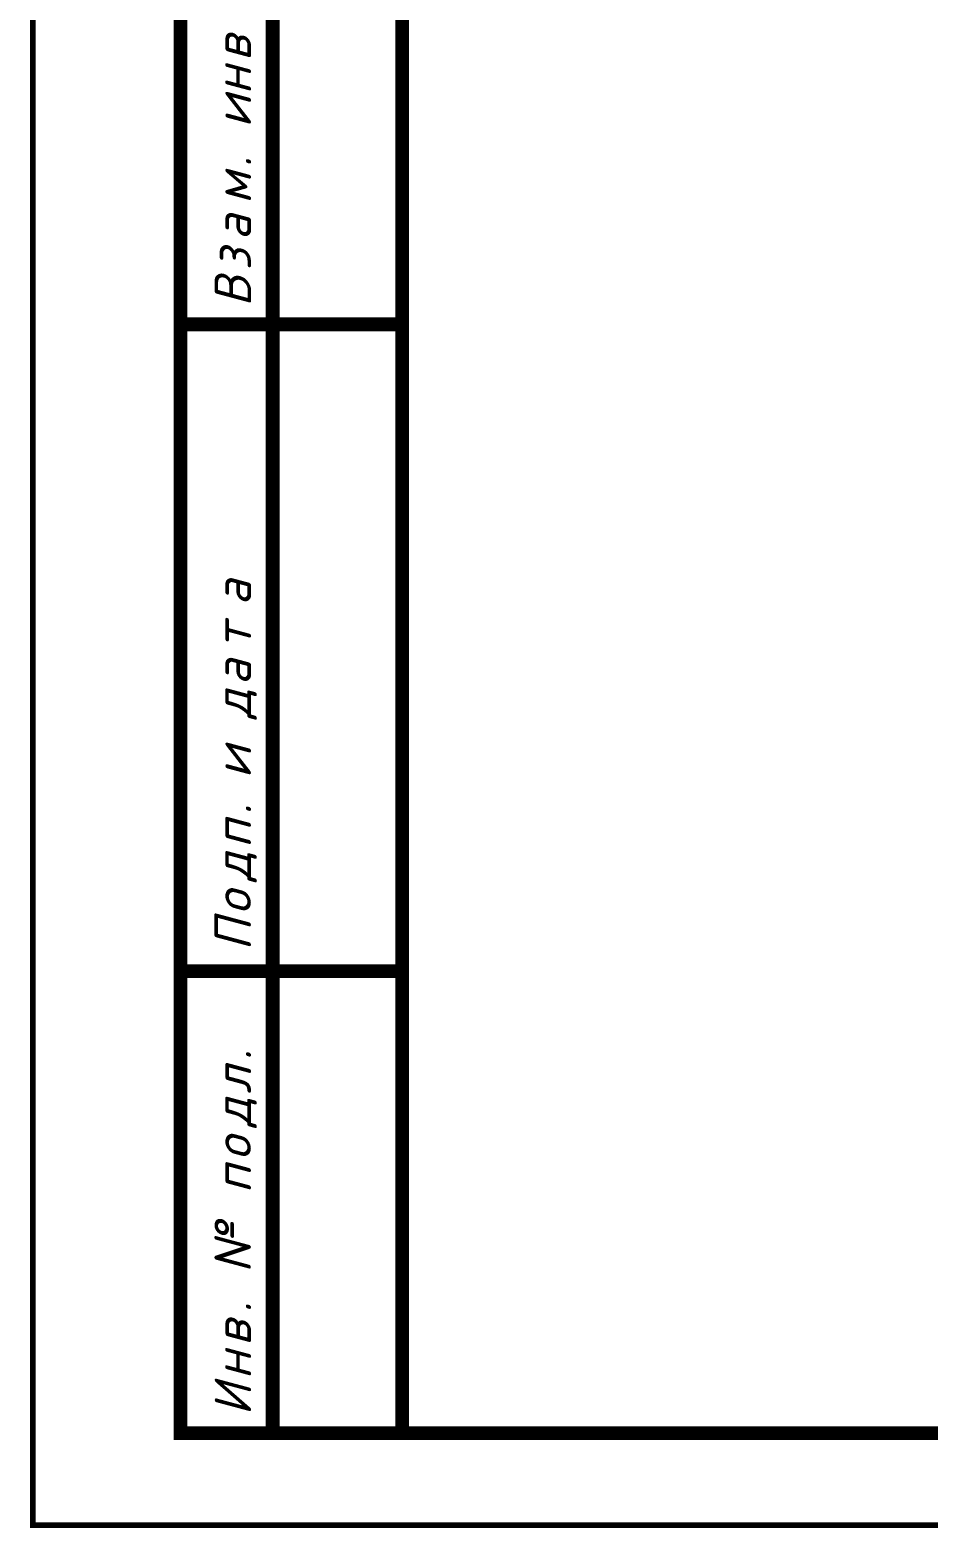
# Model space of a CAD drawing. Header units: inches. Extents: x 0 to 841, y 0 to 594.
# Drawn here: x -0.1 to 48.5, y -0.1 to 80.9 of the extents above; entities that cross this region are included whole.
import ezdxf

# ---------------------------------------------------------------- set-up
doc = ezdxf.new("R2010")
doc.units = ezdxf.units.IN
doc.layers.add('Sheet', color=255, linetype='Continuous')
doc.styles.get("Standard").update_dxf_attribs({"font": 'isocpeui.ttf'})

msp = doc.modelspace()

# ---------------------------------------------------------------- linework, layer by layer
at = {"layer": 'Sheet'}
for points in [[(0.045, 594, 0.3, 0.3, 0), (841, 594, 0.3, 0.3, 0), (841, 0, 0.3, 0.3, 0), (0.045, 0, 0.3, 0.3, 0), (0.045, 594, 0.3, 0.3, 0)], [(0.045, 594, 0.3, 0.3, 0), (841, 594, 0.3, 0.3, 0), (841, 0, 0.3, 0.3, 0), (0.045, 0, 0.3, 0.3, 0), (0.045, 594, 0.3, 0.3, 0)], [(0.045, 594, 0.0991, 0.0991, 0), (0.045, 0, 0.0991, 0.0991, 0), (841, 0, 0.0991, 0.0991, 0), (841, 594, 0.0991, 0.0991, 0), (0.045, 594, 0.0991, 0.0991, 0), (0.045, 594, 0.0991, 0.0991, 0)], [(0.045, 594, 0.0991, 0.0991, 0), (0.045, 0, 0.0991, 0.0991, 0), (841, 0, 0.0991, 0.0991, 0), (841, 594, 0.0991, 0.0991, 0), (0.045, 594, 0.0991, 0.0991, 0), (0.045, 594, 0.0991, 0.0991, 0)], [(20.032, 588.969, 0.749, 0.749, 0), (836.014, 588.969, 0.749, 0.749, 0), (836.014, 4.986, 0.749, 0.749, 0), (20.032, 4.986, 0.749, 0.749, 0), (20.032, 588.969, 0.749, 0.749, 0)], [(8.04, 89.994, 0.749, 0.749, 0), (13.026, 89.994, 0.749, 0.749, 0), (13.026, 64.997, 0.749, 0.749, 0), (8.04, 64.997, 0.749, 0.749, 0), (8.04, 89.994, 0.749, 0.749, 0)], [(13.026, 89.994, 0.749, 0.749, 0), (20.032, 89.994, 0.749, 0.749, 0), (20.032, 64.997, 0.749, 0.749, 0), (13.026, 64.997, 0.749, 0.749, 0), (13.026, 89.994, 0.749, 0.749, 0)], [(8.04, 64.997, 0.749, 0.749, 0), (13.026, 64.997, 0.749, 0.749, 0), (13.026, 29.983, 0.749, 0.749, 0), (8.04, 29.983, 0.749, 0.749, 0), (8.04, 64.997, 0.749, 0.749, 0)], [(13.026, 64.997, 0.749, 0.749, 0), (20.032, 64.997, 0.749, 0.749, 0), (20.032, 29.983, 0.749, 0.749, 0), (13.026, 29.983, 0.749, 0.749, 0), (13.026, 64.997, 0.749, 0.749, 0)], [(8.04, 29.983, 0.749, 0.749, 0), (13.026, 29.983, 0.749, 0.749, 0), (13.026, 4.986, 0.749, 0.749, 0), (8.04, 4.986, 0.749, 0.749, 0), (8.04, 29.983, 0.749, 0.749, 0)], [(13.026, 29.983, 0.749, 0.749, 0), (20.032, 29.983, 0.749, 0.749, 0), (20.032, 4.986, 0.749, 0.749, 0), (13.026, 4.986, 0.749, 0.749, 0), (13.026, 29.983, 0.749, 0.749, 0)]]:
    msp.add_lwpolyline(points, format="xyseb", close=True, dxfattribs=at)

# ---------------------------------------------------------------- texts
for s, p in [('в', (11.858, 79.236)), ('н', (11.858, 77.439)), ('и', (11.858, 75.642)), ('.', (11.858, 73.486)), ('м', (11.858, 71.51)), ('а', (11.858, 69.534)), ('з', (11.858, 67.917)), ('В', (11.858, 65.94)), ('а', (11.858, 49.77)), ('т', (11.858, 47.434)), ('а', (11.858, 45.457)), ('д', (11.858, 43.661)), ('и', (11.858, 40.426)), ('.', (11.858, 38.45)), ('п', (11.858, 36.653)), ('д', (11.858, 34.857)), ('о', (11.858, 33.06)), ('П', (11.858, 31.083)), ('.', (11.858, 25.154)), ('л', (11.858, 23.358)), ('д', (11.858, 21.561)), ('о', (11.858, 19.764)), ('п', (11.858, 17.967)), ('№', (11.858, 13.655)), ('.', (11.858, 11.499)), ('в', (11.858, 9.702)), ('н', (11.858, 7.906)), ('И', (11.858, 5.929))]:
    msp.add_text(s, height=1.976, rotation=90, dxfattribs=at).set_placement(p)

doc.saveas('drawing.dxf')
